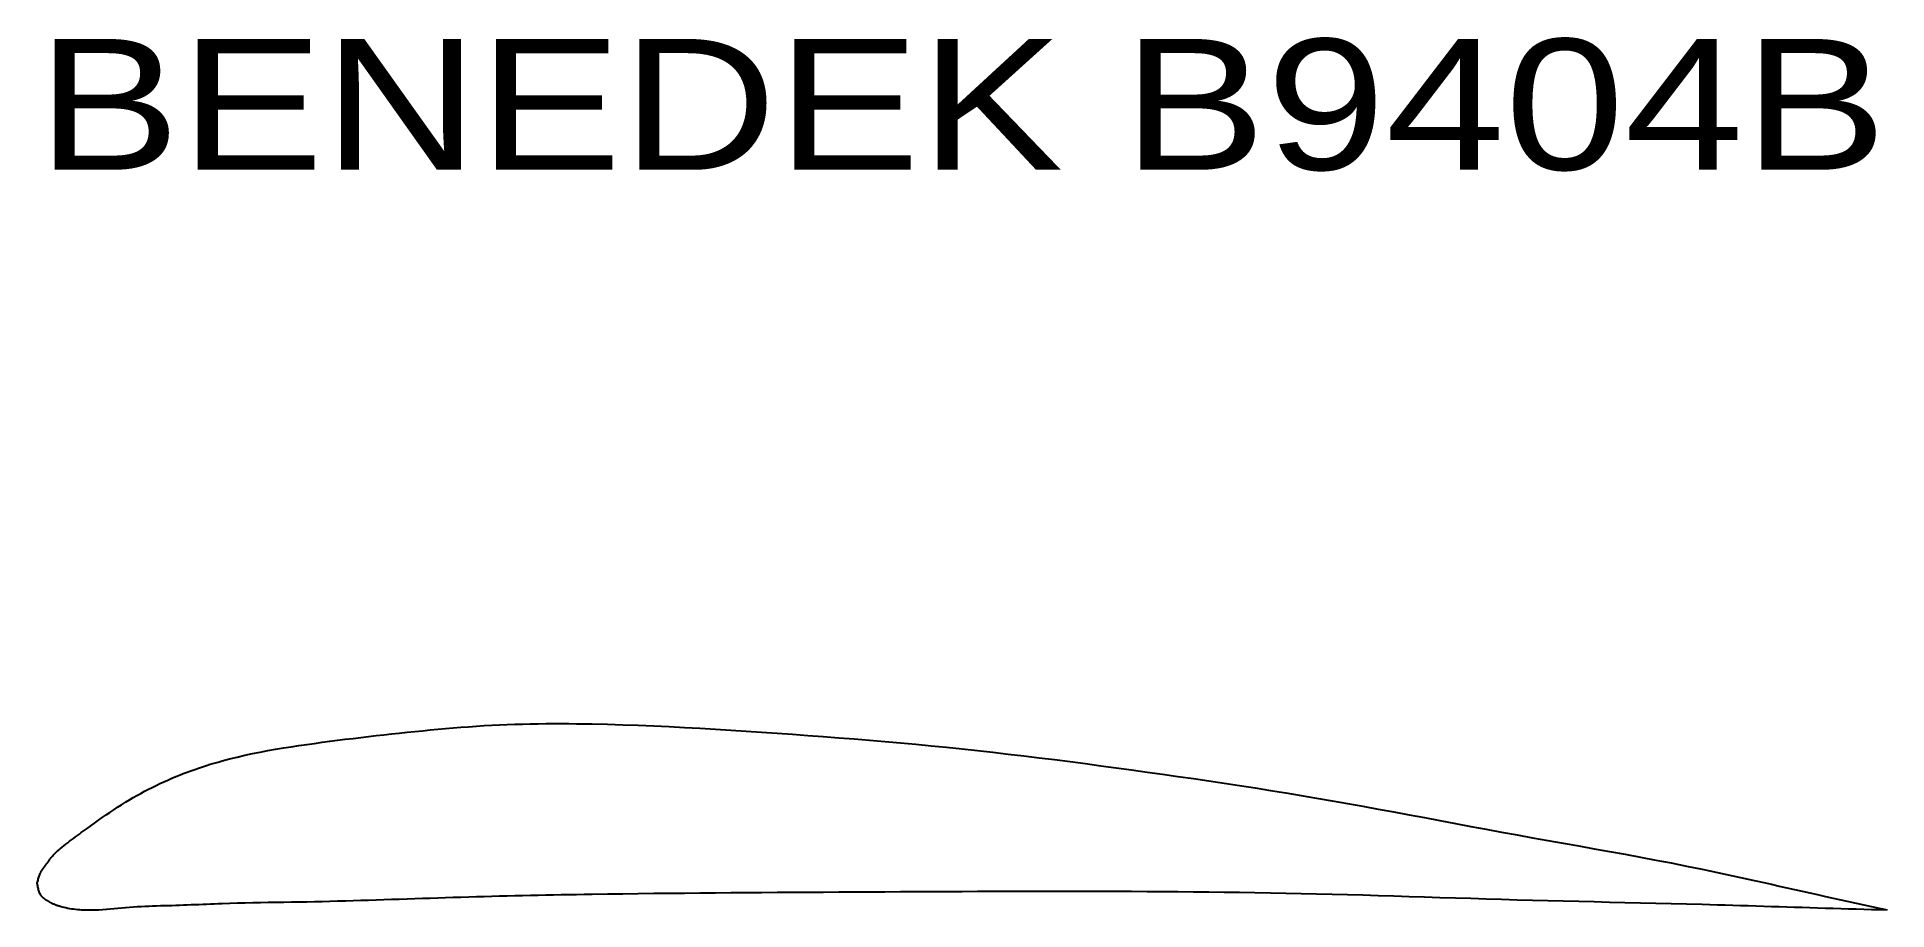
# Model space of a CAD drawing. Extents: x 0.05 to 10.05, y 0.87 to 5.59.
import ezdxf
from ezdxf.enums import TextEntityAlignment as Align

# ---------------------------------------------------------------- set-up
doc = ezdxf.new("R2010")
doc.units = 0
doc.layers.get('0').update_dxf_attribs({"linetype": 'CONTINUOUS'})

msp = doc.modelspace()

# ---------------------------------------------------------------- linework, layer by layer
at = {"color": 3, "linetype": 'CONTINUOUS'}
msp.add_lwpolyline([(0.0505, 1.0107), (0.0518, 1.0159), (0.0532, 1.0211), (0.0545, 1.0264), (0.056, 1.0316), (0.0574, 1.0367), (0.059, 1.0419), (0.0606, 1.047), (0.0623, 1.052), (0.0642, 1.057), (0.0661, 1.062), (0.0682, 1.0669), (0.0705, 1.0717), (0.0719, 1.0745), (0.0734, 1.0773), (0.0749, 1.08), (0.0765, 1.0827), (0.0781, 1.0854), (0.0797, 1.0881), (0.0814, 1.0908), (0.0832, 1.0934), (0.085, 1.096), (0.0868, 1.0986), (0.0886, 1.1011), (0.0905, 1.1037), (0.0921, 1.1059), (0.0938, 1.108), (0.0955, 1.1102), (0.0972, 1.1124), (0.0988, 1.1145), (0.1005, 1.1167), (0.1022, 1.1188), (0.1039, 1.121), (0.1056, 1.1231), (0.1072, 1.1253), (0.1089, 1.1275), (0.1105, 1.1297), (0.1122, 1.132), (0.1138, 1.1344), (0.1155, 1.1367), (0.1171, 1.1391), (0.1187, 1.1414), (0.1204, 1.1438), (0.122, 1.1462), (0.1237, 1.1485), (0.1253, 1.1508), (0.127, 1.1531), (0.1287, 1.1554), (0.1305, 1.1577), (0.1338, 1.1617), (0.1372, 1.1656), (0.1407, 1.1694), (0.1443, 1.1731), (0.148, 1.1767), (0.1517, 1.1803), (0.1556, 1.1838), (0.1595, 1.1873), (0.1634, 1.1907), (0.1674, 1.194), (0.1715, 1.1974), (0.1755, 1.2007), (0.1857, 1.209), (0.196, 1.2171), (0.2063, 1.2252), (0.2166, 1.2333), (0.227, 1.2412), (0.2374, 1.2491), (0.2479, 1.257), (0.2584, 1.2648), (0.2689, 1.2725), (0.2794, 1.2802), (0.2899, 1.288), (0.3005, 1.2957), (0.3208, 1.3105), (0.3412, 1.3253), (0.3617, 1.34), (0.3822, 1.3546), (0.4028, 1.3691), (0.4235, 1.3835), (0.4443, 1.3977), (0.4652, 1.4118), (0.4863, 1.4256), (0.5075, 1.4392), (0.5289, 1.4526), (0.5505, 1.4656), (0.5705, 1.4775), (0.5908, 1.489), (0.6111, 1.5004), (0.6317, 1.5114), (0.6523, 1.5222), (0.6731, 1.5327), (0.694, 1.543), (0.7151, 1.5531), (0.7362, 1.5628), (0.7575, 1.5724), (0.7789, 1.5816), (0.8004, 1.5906), (0.8208, 1.5989), (0.8413, 1.607), (0.8619, 1.6148), (0.8826, 1.6224), (0.9033, 1.6298), (0.9241, 1.637), (0.945, 1.644), (0.966, 1.6507), (0.987, 1.6572), (1.0081, 1.6636), (1.0292, 1.6697), (1.0504, 1.6756), (1.0914, 1.6865), (1.1326, 1.6966), (1.1739, 1.7061), (1.2153, 1.715), (1.2569, 1.7234), (1.2986, 1.7312), (1.3404, 1.7386), (1.3823, 1.7456), (1.4243, 1.7523), (1.4663, 1.7586), (1.5083, 1.7647), (1.5504, 1.7706), (1.592, 1.7763), (1.6336, 1.7819), (1.6752, 1.7873), (1.7169, 1.7926), (1.7585, 1.7977), (1.8001, 1.8028), (1.8418, 1.8077), (1.8835, 1.8125), (1.9252, 1.8172), (1.9669, 1.8218), (2.0086, 1.8262), (2.0503, 1.8306), (2.0919, 1.8349), (2.1335, 1.839), (2.1751, 1.8431), (2.2167, 1.8469), (2.2584, 1.8507), (2.3, 1.8542), (2.3417, 1.8575), (2.3834, 1.8607), (2.4251, 1.8635), (2.4668, 1.8662), (2.5085, 1.8685), (2.5503, 1.8706), (2.5919, 1.8724), (2.6335, 1.8739), (2.6752, 1.8751), (2.7168, 1.876), (2.7585, 1.8767), (2.8002, 1.8772), (2.8418, 1.8774), (2.8835, 1.8774), (2.9252, 1.8772), (2.9669, 1.8768), (3.0085, 1.8763), (3.0502, 1.8756), (3.1336, 1.8738), (3.217, 1.8714), (3.3004, 1.8685), (3.3838, 1.8651), (3.4671, 1.8613), (3.5504, 1.8571), (3.6338, 1.8525), (3.7171, 1.8476), (3.8003, 1.8424), (3.8836, 1.837), (3.9669, 1.8314), (4.0501, 1.8256), (4.1335, 1.8197), (4.217, 1.8136), (4.3004, 1.8073), (4.3838, 1.8009), (4.4671, 1.7942), (4.5505, 1.7874), (4.6338, 1.7803), (4.7171, 1.7729), (4.8004, 1.7653), (4.8836, 1.7574), (4.9668, 1.7492), (5.05, 1.7406), (5.1335, 1.7317), (5.217, 1.7224), (5.3004, 1.7129), (5.3838, 1.703), (5.4671, 1.6929), (5.5505, 1.6825), (5.6338, 1.6719), (5.717, 1.661), (5.8003, 1.6499), (5.8835, 1.6387), (5.9667, 1.6272), (6.0499, 1.6156), (6.1334, 1.6039), (6.2169, 1.5919), (6.3004, 1.5798), (6.3838, 1.5675), (6.4672, 1.555), (6.5506, 1.5423), (6.6339, 1.5294), (6.7172, 1.5162), (6.8004, 1.5027), (6.8836, 1.489), (6.9667, 1.475), (7.0498, 1.4606), (7.1333, 1.4459), (7.2167, 1.4309), (7.3, 1.4157), (7.3833, 1.4003), (7.4666, 1.3847), (7.5499, 1.3691), (7.6332, 1.3534), (7.7164, 1.3377), (7.7997, 1.322), (7.883, 1.3064), (7.9664, 1.291), (8.0497, 1.2757), (8.1331, 1.2606), (8.2165, 1.2457), (8.3, 1.2308), (8.3834, 1.216), (8.4669, 1.2012), (8.5503, 1.1862), (8.6337, 1.1711), (8.717, 1.1558), (8.8003, 1.1401), (8.8835, 1.1241), (8.9666, 1.1076), (9.0496, 1.0907), (9.0914, 1.0819), (9.1331, 1.0731), (9.1748, 1.0641), (9.2165, 1.055), (9.2581, 1.0459), (9.2998, 1.0367), (9.3414, 1.0274), (9.3831, 1.0181), (9.4247, 1.0087), (9.4663, 0.9994), (9.5079, 0.99), (9.5496, 0.9807), (9.5912, 0.9714), (9.6329, 0.9621), (9.6745, 0.9529), (9.7162, 0.9437), (9.7578, 0.9345), (9.7995, 0.9254), (9.8411, 0.9162), (9.8828, 0.9071), (9.9245, 0.898), (9.9662, 0.8889), (10.0078, 0.8798), (10.0495, 0.8707)], dxfattribs=at)
at = {"color": 1, "linetype": 'CONTINUOUS'}
msp.add_lwpolyline([(0.0505, 1.0107), (0.0515, 1.0053), (0.0525, 1), (0.0536, 0.9947), (0.0548, 0.9894), (0.0561, 0.9842), (0.0575, 0.9791), (0.0591, 0.9741), (0.0609, 0.9691), (0.0629, 0.9643), (0.0651, 0.9596), (0.0677, 0.9551), (0.0705, 0.9507), (0.0719, 0.9488), (0.0733, 0.9469), (0.0748, 0.9451), (0.0764, 0.9433), (0.078, 0.9416), (0.0796, 0.9399), (0.0813, 0.9382), (0.0831, 0.9366), (0.0849, 0.9351), (0.0867, 0.9336), (0.0886, 0.9321), (0.0905, 0.9307), (0.0921, 0.9296), (0.0937, 0.9285), (0.0953, 0.9274), (0.097, 0.9264), (0.0987, 0.9254), (0.1003, 0.9244), (0.102, 0.9235), (0.1037, 0.9225), (0.1054, 0.9215), (0.1071, 0.9206), (0.1088, 0.9196), (0.1105, 0.9187), (0.1122, 0.9178), (0.1138, 0.9168), (0.1155, 0.9159), (0.1171, 0.915), (0.1188, 0.914), (0.1204, 0.9131), (0.1221, 0.9122), (0.1238, 0.9113), (0.1254, 0.9103), (0.1271, 0.9094), (0.1288, 0.9086), (0.1305, 0.9077), (0.1341, 0.9059), (0.1377, 0.9042), (0.1414, 0.9026), (0.1451, 0.9011), (0.1488, 0.8996), (0.1526, 0.8982), (0.1563, 0.8968), (0.1601, 0.8955), (0.1639, 0.8942), (0.1678, 0.893), (0.1716, 0.8918), (0.1755, 0.8907), (0.1857, 0.8879), (0.1959, 0.8853), (0.2063, 0.8829), (0.2166, 0.8807), (0.227, 0.8788), (0.2374, 0.877), (0.2479, 0.8755), (0.2584, 0.8742), (0.2689, 0.873), (0.2794, 0.8721), (0.2899, 0.8713), (0.3005, 0.8707), (0.3213, 0.87), (0.3422, 0.87), (0.363, 0.8704), (0.3838, 0.8714), (0.4046, 0.8727), (0.4255, 0.8742), (0.4463, 0.8761), (0.4671, 0.878), (0.488, 0.88), (0.5088, 0.882), (0.5296, 0.8839), (0.5505, 0.8857), (0.5713, 0.8872), (0.5921, 0.8886), (0.6129, 0.8897), (0.6337, 0.8906), (0.6546, 0.8915), (0.6754, 0.8922), (0.6962, 0.8928), (0.7171, 0.8934), (0.7379, 0.894), (0.7588, 0.8945), (0.7796, 0.8951), (0.8004, 0.8957), (0.8213, 0.8964), (0.8421, 0.8971), (0.8629, 0.8979), (0.8838, 0.8988), (0.9046, 0.8997), (0.9254, 0.9005), (0.9462, 0.9014), (0.9671, 0.9023), (0.9879, 0.9032), (1.0087, 0.9041), (1.0296, 0.9049), (1.0504, 0.9057), (1.092, 0.9071), (1.1337, 0.9083), (1.1754, 0.9093), (1.217, 0.9102), (1.2587, 0.911), (1.3003, 0.9117), (1.342, 0.9124), (1.3837, 0.913), (1.4254, 0.9136), (1.467, 0.9142), (1.5087, 0.9149), (1.5504, 0.9157), (1.592, 0.9166), (1.6337, 0.9176), (1.6754, 0.9187), (1.717, 0.9198), (1.7587, 0.9211), (1.8004, 0.9223), (1.842, 0.9237), (1.8837, 0.9251), (1.9253, 0.9265), (1.967, 0.9279), (2.0086, 0.9293), (2.0503, 0.9307), (2.092, 0.9321), (2.1336, 0.9335), (2.1753, 0.9348), (2.2169, 0.9362), (2.2586, 0.9375), (2.3003, 0.9387), (2.3419, 0.94), (2.3836, 0.9412), (2.4253, 0.9424), (2.4669, 0.9435), (2.5086, 0.9446), (2.5503, 0.9457), (2.5919, 0.9467), (2.6336, 0.9477), (2.6752, 0.9487), (2.7169, 0.9496), (2.7586, 0.9505), (2.8002, 0.9513), (2.8419, 0.9521), (2.8835, 0.9529), (2.9252, 0.9536), (2.9669, 0.9544), (3.0085, 0.955), (3.0502, 0.9557), (3.1335, 0.9569), (3.2168, 0.9581), (3.3002, 0.9591), (3.3835, 0.9601), (3.4668, 0.961), (3.5501, 0.9618), (3.6335, 0.9626), (3.7168, 0.9633), (3.8001, 0.964), (3.8835, 0.9646), (3.9668, 0.9651), (4.0501, 0.9657), (4.1334, 0.9662), (4.2168, 0.9667), (4.3001, 0.9672), (4.3834, 0.9677), (4.4667, 0.9681), (4.5501, 0.9686), (4.6334, 0.969), (4.7167, 0.9693), (4.8, 0.9697), (4.8834, 0.9701), (4.9667, 0.9704), (5.05, 0.9707), (5.1333, 0.971), (5.2167, 0.9712), (5.3, 0.9715), (5.3833, 0.9717), (5.4666, 0.9718), (5.55, 0.9719), (5.6333, 0.9719), (5.7166, 0.9718), (5.7999, 0.9717), (5.8833, 0.9715), (5.9666, 0.9711), (6.0499, 0.9707), (6.1332, 0.9702), (6.2166, 0.9695), (6.2999, 0.9687), (6.3832, 0.9678), (6.4666, 0.9668), (6.5499, 0.9656), (6.6332, 0.9643), (6.7166, 0.9629), (6.7999, 0.9613), (6.8832, 0.9596), (6.9665, 0.9577), (7.0498, 0.9557), (7.1331, 0.9535), (7.2165, 0.9512), (7.2998, 0.9488), (7.3831, 0.9463), (7.4665, 0.9437), (7.5498, 0.941), (7.6331, 0.9384), (7.7164, 0.9358), (7.7997, 0.9331), (7.8831, 0.9306), (7.9664, 0.9281), (8.0497, 0.9257), (8.133, 0.9234), (8.2164, 0.9212), (8.2997, 0.9191), (8.383, 0.9171), (8.4663, 0.9151), (8.5497, 0.9131), (8.633, 0.9112), (8.7163, 0.9092), (8.7996, 0.9072), (8.883, 0.9051), (8.9663, 0.9029), (9.0496, 0.9007), (9.0913, 0.8995), (9.1329, 0.8984), (9.1746, 0.8971), (9.2163, 0.8959), (9.2579, 0.8947), (9.2996, 0.8934), (9.3413, 0.8921), (9.3829, 0.8908), (9.4246, 0.8896), (9.4662, 0.8883), (9.5079, 0.887), (9.5496, 0.8857), (9.5912, 0.8844), (9.6329, 0.8832), (9.6746, 0.8819), (9.7162, 0.8806), (9.7579, 0.8794), (9.7995, 0.8781), (9.8412, 0.8769), (9.8829, 0.8757), (9.9245, 0.8744), (9.9662, 0.8732), (10.0079, 0.8719), (10.0495, 0.8707)], dxfattribs=at)

# ---------------------------------------------------------------- texts
at = {"color": 7}
msp.add_text('BENEDEK B9404B', height=0.707, dxfattribs=at).set_placement((0.0505, 4.8703), (10.0495, 4.8703), align=Align.FIT)

doc.saveas('drawing.dxf')
